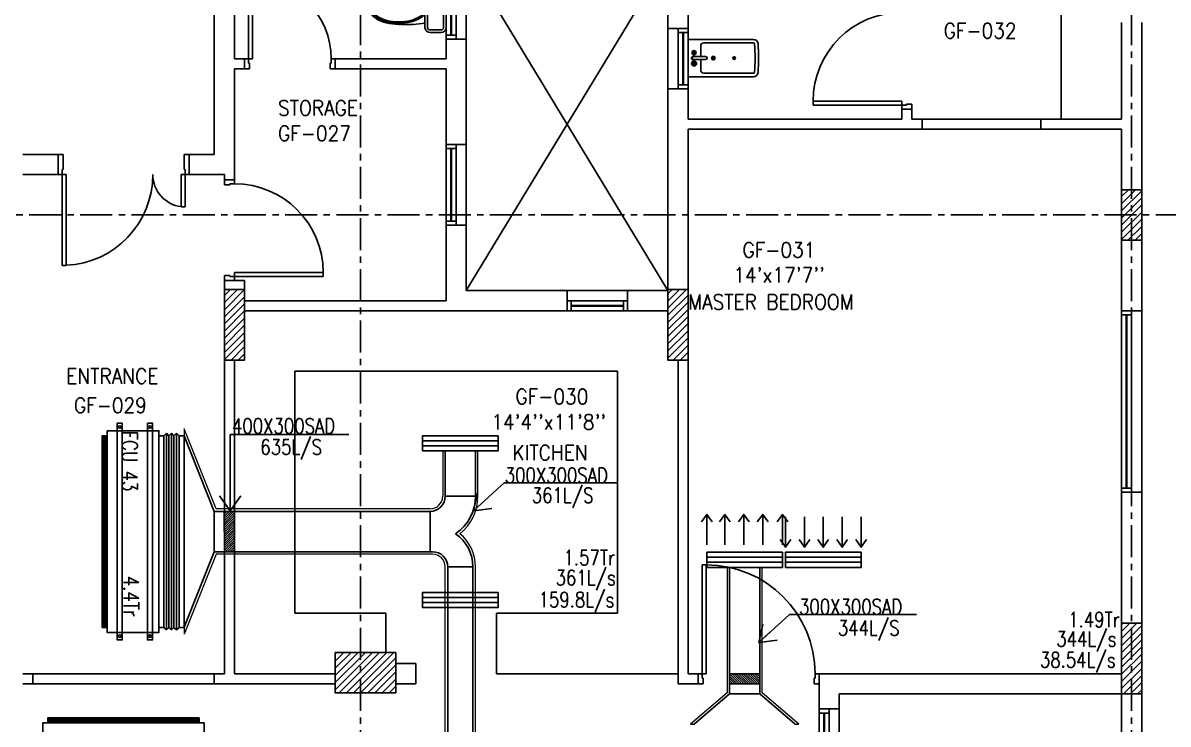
# Model space of a CAD drawing. Header units: millimetres. Extents: x -1288794 to 2153086, y -2701644 to -1335282.
# Drawn here: x 982364 to 993724, y -1500419 to -1493463 of the extents above; entities that cross this region are included whole.
import ezdxf

# ---------------------------------------------------------------- set-up
doc = ezdxf.new("R2010")
doc.units = ezdxf.units.MM
doc.header["$LTSCALE"] = 100
doc.linetypes.add('CENTER', pattern=[50.8, 31.75, -6.35, 6.35, -6.35])
doc.linetypes.add('DASHED2', pattern=[9.525, 6.35, -3.175])
for name, color, linetype in [('A-ANNO-TEXT', 8, 'Continuous'), ('A-DOOR', 4, 'Continuous'), ('A-FLOR-OVHD', 4, 'DASHED2'), ('A-FLOR-PFIX', 8, 'Continuous'), ('A-FLOR-SPCL', 8, 'Continuous'), ('A-GLAZ', 5, 'Continuous'), ('A-GRID', 253, 'CENTER'), ('A-WALL-FULL', 8, 'Continuous'), ('AC-FD', 1, 'Continuous'), ('AC-SAD', 3, 'Continuous'), ('AC-SAD TEXT', 3, 'Continuous'), ('FCU-AC', 160, 'Continuous'), ('RETURN GRILL RIGHT', 1, 'Continuous'), ('S-COL- HACT.', 9, 'Continuous'), ('S-COL.', 8, 'Continuous'), ('SAD RIGHT', 3, 'Continuous'), ('SUPPLY GRILL RIGHT', 3, 'Continuous')]:
    doc.layers.add(name, color=color, linetype=linetype)
doc.layers.add('INSULATION', color=1, linetype='Continuous', lineweight=5)
doc.styles.add('ROMANS', font='romans.shx', dxfattribs={"width": 0.8})
doc.styles.add('SIMPLEX', font='simplex.shx', dxfattribs={"width": 0.8})
doc.dimstyles.new('100 of DIM2', dxfattribs={"dimscale": 0, "dimtxt": 200, "dimasz": 150, "dimexe": 75, "dimexo": 200, "dimgap": 75, "dimtad": 1, "dimdec": 0, "dimrnd": 5, "dimzin": 0, "dimdsep": 46, "dimtxsty": 'ROMANS', "dimblk": 'ARCHTICK', "dimcen": 100, "dimclrd": 94, "dimclre": 94, "dimclrt": 2, "dimadec": 0, "dimazin": 0, "dimtfac": 1, "dimtdec": 0, "dimtofl": 0, "dimtmove": 2, "dimatfit": 3, "dimldrblk": 'OPEN90', "dimfxl": 75, "dimtolj": 1, "dimtzin": 0, "dimarcsym": 0})
pattern_1 = [(45, (2089817.725, -1109556.65), (-35.355339, 35.355339), [])]

# ---------------------------------------------------------------- blocks, each defined once
blk = doc.blocks.new('W-180')
for p, q in [((1800, 100), (0, 100)), ((1800, 0), (0, 0)), ((40, 0), (40, 100)), ((1760, 100), (1760, 0))]:
    blk.add_line(p, q)
at = {"linetype": 'Continuous'}
for p, q in [((1760, 53), (40, 53)), ((1760, 47), (40, 47))]:
    blk.add_line(p, q, dxfattribs=at)
blk = doc.blocks.new('BIDET-1')
for p, q in [((175, 0), (-175, 0)), ((-185, -10), (-185, -649)), ((-39, -59), (-69, -59)), ((-54, -44), (-54, -74)), ((-15, -54), (-15, -174)), ((15, -54), (15, -174)), ((39, -59), (69, -59)), ((54, -44), (54, -74)), ((185, -10), (185, -649)), ((-150, -155), (-150, -649)), ((-15, -125), (-120, -125)), ((120, -125), (15, -125)), ((150, -155), (150, -649)), ((12, -250), (-12, -250)), ((-9, -259), (9, -241)), ((-9, -241), (9, -259)), ((0, -238), (0, -262))]:
    blk.add_line(p, q)
for centre, radius in [((-54, -59), 25), ((-54, -59), 20), ((-54, -59), 15.2), ((-54, -59), 10.2), ((54, -59), 20), ((54, -59), 15.2), ((54, -59), 10.2), ((0, -250), 17.5), ((0, -250), 12.5), ((0, -457), 12.5), ((0, -457), 10)]:
    blk.add_circle(centre, radius)
for centre, radius, start, end in [((-175, -10), 10, 90, 180), ((175, -10), 10, 0, 90), ((0, -54), 20, 318.5904, 221.4096), ((0, -54), 15, 0, 180), ((-120, -155), 30, 90, 180), ((0, -174), 15, 180, 0), ((120, -155), 30, 0, 90), ((-140, -649), 45, 180, 265.2062), ((-140, -649), 10, 180, 265.2062), ((0, 1020), 1685, 265.2062, 274.7938), ((140, -649), 10, 274.7938, 0), ((140, -649), 45, 274.7938, 0), ((0, 1020), 1720, 265.2062, 274.7938)]:
    blk.add_arc(centre, radius, start, end)
blk = doc.blocks.new('D-100-R1')
for p, q in [((-80, 980), (-80, 100)), ((-80, 980), (-40, 980)), ((-40, 980), (-40, 55)), ((-1000, 100), (-1000, 0)), ((-1000, 100), (-960, 100)), ((-960, 100), (-960, 55)), ((-960, 55), (-950, 55)), ((-950, 55), (-950, 0)), ((-80, 100), (0, 100)), ((-50, 55), (-50, 0)), ((-50, 55), (-40, 55)), ((-50, 0), (0, 0)), ((0, 100), (0, 0)), ((-1000, 0), (-950, 0))]:
    blk.add_line(p, q)
at = {"linetype": 'Continuous'}
blk.add_arc((-80, 100), 880, 90, 180, dxfattribs=at)
blk = doc.blocks.new('D-90-R1')
for p, q in [((-80, 880), (-40, 880)), ((-80, 880), (-80, 100)), ((-40, 880), (-40, 55)), ((-900, 100), (-860, 100)), ((-900, 100), (-900, 0)), ((-860, 100), (-860, 55)), ((-860, 55), (-850, 55)), ((-850, 55), (-850, 0)), ((-80, 100), (0, 100)), ((-50, 55), (-40, 55)), ((-50, 55), (-50, 0)), ((-50, 0), (0, 0)), ((0, 100), (0, 0)), ((-900, 0), (-850, 0))]:
    blk.add_line(p, q)
at = {"linetype": 'Continuous'}
blk.add_arc((-80, 100), 780, 90, 180, dxfattribs=at)
blk = doc.blocks.new('W-60')
for p, q in [((600, 100), (0, 100)), ((600, 0), (0, 0)), ((40, 0), (40, 100)), ((560, 100), (560, 0))]:
    blk.add_line(p, q)
at = {"linetype": 'Continuous'}
for p, q in [((560, 53), (40, 53)), ((560, 47), (40, 47))]:
    blk.add_line(p, q, dxfattribs=at)
blk = doc.blocks.new('D-130-R')
for p, q in [((1220, 200), (1220, 1100)), ((1220, 1100), (1260, 1100)), ((1260, 200), (1260, 1100)), ((80, 520), (40, 520)), ((40, 200), (40, 520)), ((80, 200), (80, 520)), ((0, 0), (0, 200)), ((80, 200), (0, 200)), ((40, 150), (40, 200)), ((50, 150), (40, 150)), ((50, 0), (50, 150)), ((1300, 200), (1220, 200)), ((1260, 150), (1250, 150)), ((1250, 0), (1250, 150)), ((1260, 150), (1260, 200)), ((1300, 0), (1300, 200)), ((50, 0), (0, 0)), ((1300, 0), (1250, 0))]:
    blk.add_line(p, q)
for centre, radius, start, end in [((1260, 200), 900, 92.5473, 180), ((40, 200), 320, 0, 82.8192)]:
    blk.add_arc(centre, radius, start, end)
blk = doc.blocks.new('WC-1')
for p, q in [((-210, 0), (210, 0)), ((-260, -160), (-260, -50)), ((-235, -160), (-235, -50)), ((-210, -25), (210, -25)), ((235, -50), (235, -160)), ((260, -50), (260, -160)), ((210, -185), (-210, -185)), ((210, -210), (-210, -210)), ((91, -223), (-91, -223)), ((86, -235), (-86, -235))]:
    blk.add_line(p, q)
for radius in [22.1, 17.1]:
    blk.add_circle((-6, -107), radius)
for centre, radius, start, end in [((-210, -50), 50, 90, 180), ((-210, -50), 25, 90, 180), ((210, -50), 50, 360, 90), ((210, -50), 25, 360, 90), ((-210, -160), 50, 180, 270), ((-210, -160), 25, 180, 270), ((722, -383), 904, 168.9529, 184.0632), ((69, -365), 214, 138.4152, 149.8586), ((-69, -365), 214, 30.1414, 41.5848), ((210, -160), 25, 270, 360), ((210, -160), 50, 270, 360), ((178, -428), 341, 149.8586, 166.4766), ((178, -428), 328, 149.8586, 166.4766), ((69, -365), 201, 139.9943, 149.8586), ((-69, -365), 201, 30.1414, 40.0057), ((-178, -428), 328, 13.5234, 30.1414), ((-178, -428), 341, 13.5234, 30.1414), ((352, -470), 532, 177.5541, 180), ((352, -470), 520, 166.4766, 180), ((352, -470), 507, 166.4766, 180), ((-352, -470), 507, 360, 13.5234), ((-352, -470), 520, 360, 13.5234), ((-352, -470), 532, 360, 2.4459), ((352, -470), 532, 180, 193.5234), ((352, -470), 520, 180, 193.5234), ((352, -470), 507, 180, 193.5234), ((-352, -470), 507, 346.4766, 360), ((-352, -470), 520, 346.4766, 360), ((-352, -470), 532, 346.4766, 360), ((178, -512), 353, 193.5234, 210.1414), ((178, -512), 341, 193.5234, 210.1414), ((178, -512), 328, 193.5234, 210.1414), ((69, -575), 201, 210.1414, 234.4972), ((-69, -575), 201, 305.5028, 329.8586), ((-178, -512), 328, 329.8586, 346.4766), ((-178, -512), 341, 329.8586, 346.4766), ((-178, -512), 353, 329.8586, 346.4766), ((69, -575), 226, 210.1414, 234.4972), ((69, -575), 214, 210.1414, 234.4972), ((0, -672), 108, 234.4972, 270), ((0, -672), 95.9, 234.4972, 270), ((0, -672), 83.4, 234.4972, 270), ((0, -672), 83.4, 270, 305.5028), ((0, -672), 95.9, 270, 305.5028), ((0, -672), 108, 270, 305.5028), ((-69, -575), 214, 305.5028, 329.8586), ((-69, -575), 226, 305.5028, 329.8586)]:
    blk.add_arc(centre, radius, start, end)
at = {"linetype": 'Continuous', "ltscale": 50}
blk.add_arc((-722, -383), 904, 355.9368, 11.0471, dxfattribs=at)
blk = doc.blocks.new('D-120-R1')
for p, q in [((-80, 1180), (-40, 1180)), ((-80, 1180), (-80, 100)), ((-40, 1180), (-40, 55)), ((-1200, 100), (-1160, 100)), ((-1200, 100), (-1200, 0)), ((-1160, 100), (-1160, 55)), ((-1160, 55), (-1150, 55)), ((-1150, 55), (-1150, 0)), ((-80, 100), (0, 100)), ((-50, 55), (-40, 55)), ((-50, 55), (-50, 0)), ((-50, 0), (0, 0)), ((0, 100), (0, 0)), ((-1200, 0), (-1150, 0))]:
    blk.add_line(p, q)
at = {"linetype": 'Continuous'}
blk.add_arc((-80, 100), 1080, 90, 180, dxfattribs=at)
blk = doc.blocks.new('W-120')
for p, q in [((1200, 100), (0, 100)), ((1200, 0), (0, 0)), ((40, 0), (40, 100)), ((1160, 100), (1160, 0))]:
    blk.add_line(p, q)
at = {"linetype": 'Continuous'}
for p, q in [((1160, 53), (40, 53)), ((1160, 47), (40, 47))]:
    blk.add_line(p, q, dxfattribs=at)
blk = doc.blocks.new('W-80')
for p, q in [((800, 100), (0, 100)), ((800, 0), (0, 0)), ((40, 0), (40, 100)), ((760, 100), (760, 0))]:
    blk.add_line(p, q)
at = {"linetype": 'Continuous'}
for p, q in [((760, 53), (40, 53)), ((760, 47), (40, 47))]:
    blk.add_line(p, q, dxfattribs=at)
blk = doc.blocks.new('_ArchTick')
at = {"color": 0, "linetype": 'ByBlock', "const_width": 0.15}
blk.add_lwpolyline([(-0.5, -0.5), (0.5, 0.5)], dxfattribs=at)
blk = doc.blocks.new('fcu 2.5 tr')
h = blk.add_hatch()
h.set_pattern_fill('NET', color=3)
h.paths.add_polyline_path([(83172, -1587743), (81672, -1587743), (81672, -1587793), (83172, -1587793)])
at = {"layer": 'FCU-AC'}
for p, q in [((81672, -1587030), (81647, -1587055)), ((83172, -1587030), (81672, -1587030)), ((83197, -1587055), (83172, -1587030)), ((83197, -1587055), (81647, -1587055)), ((81672, -1587080), (81647, -1587055)), ((81672, -1587080), (81647, -1587105)), ((83197, -1587105), (81647, -1587105)), ((81672, -1587130), (81647, -1587105)), ((81672, -1587130), (81647, -1587155)), ((83197, -1587155), (81647, -1587155)), ((81672, -1587180), (81647, -1587155)), ((83172, -1587080), (81672, -1587080)), ((83172, -1587080), (81672, -1587080)), ((83172, -1587130), (81672, -1587130)), ((83172, -1587130), (81672, -1587130)), ((83197, -1587055), (83172, -1587080)), ((83197, -1587105), (83172, -1587080)), ((83197, -1587105), (83172, -1587130)), ((83197, -1587155), (83172, -1587130)), ((83197, -1587155), (83172, -1587180))]:
    blk.add_line(p, q, dxfattribs=at)
at = {"layer": 'FCU-AC', "color": 1}
for p, q in [((83172, -1586980), (81672, -1586980)), ((81672, -1586980), (81672, -1587030)), ((81672, -1587030), (83172, -1587030)), ((83172, -1587030), (83172, -1586980)), ((83172, -1587180), (81672, -1587180)), ((81672, -1587180), (81672, -1587230)), ((81672, -1587230), (83172, -1587230)), ((83172, -1587230), (83172, -1587180))]:
    blk.add_line(p, q, dxfattribs=at)
at = {"layer": 'FCU-AC'}
blk.add_lwpolyline([(81622, -1587743), (83222, -1587743), (83222, -1587230), (81622, -1587230)], close=True, dxfattribs=at)
at = {"layer": 'FCU-AC', "color": 6}
for points in [[(81547, -1587343), (83297, -1587343), (83297, -1587293), (81547, -1587293)], [(81547, -1587643), (83297, -1587643), (83297, -1587593), (81547, -1587593)]]:
    blk.add_lwpolyline(points, close=True, dxfattribs=at)
at = {"layer": 'FCU-AC', "color": 3}
blk.add_lwpolyline([(81672, -1587793), (83172, -1587793), (83172, -1587743), (81672, -1587743)], close=True, dxfattribs=at)
at = {"layer": 'FCU-AC', "color": 6}
for centre in [(81584, -1587318), (83259, -1587318), (81584, -1587618), (83259, -1587618)]:
    blk.add_circle(centre, 12.5, dxfattribs=at)
blk = doc.blocks.new('fcu 3.5 tr')
at = {"layer": 'FCU-AC'}
h = blk.add_hatch(dxfattribs=at)
h.set_pattern_fill('NET', color=3)
h.paths.add_polyline_path([(100970, -1580238), (99070, -1580238), (99070, -1580288), (100970, -1580288)])
for p, q in [((99045, -1579550), (99070, -1579525)), ((100970, -1579525), (99070, -1579525)), ((100995, -1579550), (100970, -1579525)), ((100995, -1579550), (99045, -1579550)), ((99045, -1579550), (99070, -1579575)), ((99045, -1579600), (99070, -1579575)), ((100995, -1579600), (99045, -1579600)), ((99045, -1579600), (99070, -1579625)), ((99045, -1579650), (99070, -1579625)), ((100995, -1579650), (99045, -1579650)), ((99045, -1579650), (99070, -1579675)), ((100970, -1579575), (99070, -1579575)), ((100970, -1579575), (99070, -1579575)), ((100970, -1579625), (99070, -1579625)), ((100970, -1579625), (99070, -1579625)), ((100995, -1579550), (100970, -1579575)), ((100995, -1579600), (100970, -1579575)), ((100995, -1579600), (100970, -1579625)), ((100995, -1579650), (100970, -1579625)), ((100995, -1579650), (100970, -1579675))]:
    blk.add_line(p, q, dxfattribs=at)
at = {"layer": 'FCU-AC', "color": 1}
for p, q in [((100970, -1579475), (99070, -1579475)), ((99070, -1579475), (99070, -1579525)), ((99070, -1579525), (100970, -1579525)), ((100970, -1579525), (100970, -1579475)), ((100970, -1579675), (99070, -1579675)), ((99070, -1579675), (99070, -1579725)), ((99070, -1579725), (100970, -1579725)), ((100970, -1579725), (100970, -1579675))]:
    blk.add_line(p, q, dxfattribs=at)
at = {"layer": 'FCU-AC'}
blk.add_lwpolyline([(99020, -1580238), (101020, -1580238), (101020, -1579725), (99020, -1579725)], close=True, dxfattribs=at)
at = {"layer": 'FCU-AC', "color": 6}
for points in [[(98945, -1579838), (101095, -1579838), (101095, -1579788), (98945, -1579788)], [(98945, -1580138), (101095, -1580138), (101095, -1580088), (98945, -1580088)]]:
    blk.add_lwpolyline(points, close=True, dxfattribs=at)
at = {"layer": 'FCU-AC', "color": 3}
blk.add_lwpolyline([(99070, -1580288), (100970, -1580288), (100970, -1580238), (99070, -1580238)], close=True, dxfattribs=at)
at = {"layer": 'FCU-AC', "color": 6}
for centre in [(98982, -1579813), (101057, -1579813), (98982, -1580113), (101057, -1580113)]:
    blk.add_circle(centre, 12.5, dxfattribs=at)
blk = doc.blocks.new('grill')
at = {"layer": 'SUPPLY GRILL RIGHT'}
for p, q in [((665706, -1490217), (665656, -1490217)), ((665656, -1490217), (665656, -1490967)), ((665756, -1490217), (665706, -1490217)), ((665706, -1490217), (665706, -1490967))]:
    blk.add_line(p, q, dxfattribs=at)
blk.add_lwpolyline([(665756, -1490967), (665756, -1490217), (665606, -1490217), (665606, -1490967)], close=True, dxfattribs=at)
blk = doc.blocks.new('grillreturn')
at = {"layer": 'RETURN GRILL RIGHT'}
for p, q in [((665656, -1489444), (665656, -1490194)), ((665706, -1489444), (665706, -1490194))]:
    blk.add_line(p, q, dxfattribs=at)
blk.add_lwpolyline([(665756, -1490194), (665756, -1489444), (665606, -1489444), (665606, -1490194)], close=True, dxfattribs=at)
blk = doc.blocks.new('SUPPLY GRILL RIGHT')
at = {"layer": 'SUPPLY GRILL RIGHT'}
for p, q in [((375, 25), (-375, 25)), ((375, -25), (375, 25)), ((375, -25), (-375, -25)), ((375, -75), (375, -25))]:
    blk.add_line(p, q, dxfattribs=at)
blk.add_lwpolyline([(-375, -75), (375, -75), (375, 75), (-375, 75)], close=True, dxfattribs=at)
for points in [[(-375, -450), (-375, -150)], [(-178.5, -450), (-178.5, -150)], [(9, -450), (9, -150)], [(196.5, -450), (196.5, -150)], [(375, -450), (375, -150)]]:
    blk.add_leader(points, dimstyle='100 of DIM2', override={"dimscale": 1, "dimasz": 75, "dimtad": 0, "dimclrd": 0, "dimfxl": 0.2}, dxfattribs=at)
blk = doc.blocks.new('RETURN GRILL RIGHT')
at = {"layer": 'RETURN GRILL RIGHT'}
for p, q in [((375, 25), (-375, 25)), ((375, -25), (-375, -25))]:
    blk.add_line(p, q, dxfattribs=at)
blk.add_lwpolyline([(-375, -75), (375, -75), (375, 75), (-375, 75)], close=True, dxfattribs=at)
for points in [[(-375, -125), (-375, -425)], [(-187.5, -125), (-187.5, -425)], [(0, -125), (0, -425)], [(187.5, -125), (187.5, -425)], [(375, -125), (375, -425)]]:
    blk.add_leader(points, dimstyle='100 of DIM2', override={"dimscale": 1, "dimasz": 75, "dimtad": 0, "dimclrd": 0, "dimfxl": 0.2}, dxfattribs=at)

msp = doc.modelspace()

# ---------------------------------------------------------------- hatches: boundary and pattern name
at = {"layer": 'AC-FD', "linetype": 'ByBlock'}
h = msp.add_hatch(dxfattribs=at)
h.set_pattern_fill('ANSI31', color=256, scale=5, angle=0.24732, style=0)
h.set_pattern_definition([(45.247322, (915552.77, 92843.435), (-11.27367045, 11.1767607), [])])
h.paths.add_polyline_path([(984363.2, -1498708.9), (984463.2, -1498708.4), (984461.9, -1498308.4), (984361.9, -1498308.9)])
h = msp.add_hatch(dxfattribs=at)
h.set_pattern_fill('ANSI31', color=256, scale=5, angle=90, style=0)
h.set_pattern_definition([(135, (-602099.099, -1561958.653), (-11.22532015, -11.22532015), [])])
h.paths.add_polyline_path([(989673.8, -1500018.7), (989673.8, -1499918.7), (989373.8, -1499918.6), (989373.8, -1500018.6)])
at = {"layer": 'S-COL- HACT.', "linetype": 'Continuous', "ltscale": 3}
h = msp.add_hatch(dxfattribs=at)
h.set_pattern_fill('ANSI31', color=256, scale=400, style=0)
h.set_pattern_definition(pattern_1)
h.paths.add_polyline_path([(993262.5, -1495618.6), (993262.5, -1495118.6), (993462.5, -1495118.6), (993462.5, -1495618.6)])
h = msp.add_hatch(dxfattribs=at)
h.set_pattern_fill('ANSI31', color=256, scale=400, style=0)
h.set_pattern_definition(pattern_1)
h.paths.add_polyline_path([(984362.5, -1496807.9), (984362.5, -1496107.9), (984562.5, -1496107.9), (984562.5, -1496807.9)])
h = msp.add_hatch(dxfattribs=at)
h.set_pattern_fill('ANSI31', color=256, scale=400, style=0)
h.set_pattern_definition(pattern_1)
h.paths.add_polyline_path([(988762.5, -1496807.9), (988762.5, -1496107.9), (988962.5, -1496107.9), (988962.5, -1496807.9)])
h = msp.add_hatch(dxfattribs=at)
h.set_pattern_fill('ANSI31', color=256, scale=400, style=0)
h.set_pattern_definition(pattern_1)
h.paths.add_polyline_path([(993262.5, -1500118.6), (993262.5, -1499418.6), (993462.5, -1499418.6), (993462.5, -1500118.6)])
h = msp.add_hatch(dxfattribs=at)
h.set_pattern_fill('ANSI31', color=256, scale=400, style=0)
h.set_pattern_definition([(45, (2089817.725, -1109546.65), (-35.355339, 35.355339), [])])
h.paths.add_polyline_path([(985462.5, -1499708.6), (986062.5, -1499708.6), (986062.5, -1500108.6), (985462.5, -1500108.6)])

# ---------------------------------------------------------------- linework, layer by layer
at = {"layer": 'A-FLOR-OVHD', "linetype": 'Continuous', "ltscale": 3}
for p, q in [((992462.5, -1494418.6), (991283.4, -1494418.6)), ((991283.4, -1494518.6), (992462.5, -1494518.6)), ((984262.5, -1499918.6), (982462.5, -1499918.6)), ((982462.5, -1500018.6), (984262.5, -1500018.6))]:
    msp.add_line(p, q, dxfattribs=at)
at = {"layer": 'A-FLOR-SPCL', "ltscale": 3}
for p, q in [((992662.5, -1494418.6), (992662.5, -1492268.6)), ((988762.5, -1492818.6), (986762.5, -1496118.6)), ((986762.5, -1492818.6), (988762.5, -1496118.6)), ((988262.5, -1496918.6), (985062.5, -1496918.6)), ((985062.5, -1499318.6), (985062.5, -1496918.6)), ((988262.5, -1499318.6), (988262.5, -1496918.6)), ((985962.5, -1499318.6), (985062.5, -1499318.6)), ((985962.5, -1499708.6), (985962.5, -1499318.6)), ((987062.5, -1499918.6), (987062.5, -1499318.6)), ((987062.5, -1499318.6), (988262.5, -1499318.6)), ((987062.5, -1499918.6), (988862.5, -1499918.6)), ((993262.5, -1501618.6), (993262.5, -1500118.6)), ((993462.5, -1501618.6), (993462.5, -1500118.6))]:
    msp.add_line(p, q, dxfattribs=at)
at = {"layer": 'A-GLAZ', "ltscale": 3}
for p, q in [((986762.5, -1493025.5), (986762.5, -1493625.5)), ((988762.5, -1494118.6), (988762.5, -1493518.6)), ((986762.5, -1494668.6), (986762.5, -1495468.6)), ((987762.5, -1496118.6), (988362.5, -1496118.6)), ((993462.5, -1496318.6), (993462.5, -1498118.6)), ((990462.5, -1501468.6), (990462.5, -1500268.6))]:
    msp.add_line(p, q, dxfattribs=at)
at = {"layer": 'A-GRID', "ltscale": 0.1}
for p, q in [((985712.5, -1466442.6), (985712.5, -1514577)), ((993362.5, -1466442.6), (993362.5, -1514577)), ((956009.2, -1495368.6), (999548.8, -1495368.6))]:
    msp.add_line(p, q, dxfattribs=at)
at = {"layer": 'A-WALL-FULL', "ltscale": 3}
for p, q in [((984262.5, -1494768.6), (984262.5, -1491468.6)), ((988962.5, -1493518.6), (988962.5, -1491668.6)), ((984462.5, -1492818.6), (984462.5, -1493818.6)), ((988762.5, -1492818.6), (988762.5, -1493518.6)), ((988962.5, -1493518.6), (988762.5, -1493518.6)), ((993262.5, -1494418.6), (993262.5, -1493460.2)), ((993462.5, -1496318.6), (993462.5, -1493460.2)), ((986562.5, -1493625.5), (986762.5, -1493625.5)), ((986562.5, -1493625.5), (986562.5, -1493818.6)), ((986562.5, -1493625.5), (986762.5, -1493625.5)), ((986762.5, -1493625.5), (986762.5, -1494668.6)), ((984462.5, -1493818.6), (984562.5, -1493818.6)), ((984562.5, -1493918.6), (984562.5, -1493818.6)), ((985462.5, -1493818.6), (986562.5, -1493818.6)), ((985462.5, -1493918.6), (985462.5, -1493818.6)), ((984462.5, -1495018.6), (984462.5, -1493918.6)), ((984462.5, -1493918.6), (984562.5, -1493918.6)), ((985462.5, -1493918.6), (986562.5, -1493918.6)), ((986562.5, -1493918.6), (986562.5, -1494668.6)), ((988762.5, -1496118.6), (988762.5, -1494118.6)), ((988962.5, -1494118.6), (988762.5, -1494118.6)), ((988962.5, -1494418.6), (988962.5, -1494118.6)), ((991183.4, -1494318.6), (991083.4, -1494318.6)), ((991083.4, -1494418.6), (991083.4, -1494318.6)), ((991183.4, -1494418.6), (991183.4, -1494318.6)), ((991083.4, -1494418.6), (988962.5, -1494418.6)), ((991283.4, -1494418.6), (991183.4, -1494418.6)), ((991283.4, -1494518.6), (991283.4, -1494418.6)), ((993262.5, -1494418.6), (992462.5, -1494418.6)), ((992462.5, -1494518.6), (992462.5, -1494418.6)), ((991283.4, -1494518.6), (988962.5, -1494518.6)), ((988962.5, -1499918.6), (988962.5, -1494518.6)), ((993262.5, -1494518.6), (992462.5, -1494518.6)), ((993262.5, -1496318.6), (993262.5, -1494518.6)), ((986562.5, -1494668.6), (986762.5, -1494668.6)), ((982362.5, -1494768.6), (982712.5, -1494768.6)), ((982712.5, -1494968.6), (982712.5, -1494768.6)), ((984012.5, -1494768.6), (984262.5, -1494768.6)), ((984012.5, -1494968.6), (984012.5, -1494768.6)), ((982362.5, -1494968.6), (982712.5, -1494968.6)), ((984012.5, -1494968.6), (984362.5, -1494968.6)), ((984362.5, -1495018.6), (984362.5, -1494968.6)), ((984462.5, -1495018.6), (984362.5, -1495018.6)), ((986562.5, -1495468.6), (986762.5, -1495468.6)), ((986562.5, -1495468.6), (986562.5, -1496218.6)), ((986762.5, -1495468.6), (986762.5, -1496118.6)), ((984362.5, -1499918.6), (984362.5, -1496018.6)), ((984462.5, -1496018.6), (984362.5, -1496018.6)), ((986762.5, -1496118.6), (987762.5, -1496118.6)), ((987762.5, -1496318.6), (987762.5, -1496118.6)), ((988362.5, -1496318.6), (988362.5, -1496118.6)), ((988362.5, -1496118.6), (988762.5, -1496118.6)), ((986562.5, -1496218.6), (984562.5, -1496218.6)), ((986562.5, -1496318.6), (984562.5, -1496318.6)), ((987762.5, -1496318.6), (986562.5, -1496318.6)), ((988362.5, -1496318.6), (988762.5, -1496318.6)), ((993262.5, -1496318.6), (993462.5, -1496318.6)), ((984462.5, -1499918.6), (984462.5, -1496807.9)), ((988862.5, -1496807.9), (988862.5, -1500018.6)), ((993262.5, -1498118.6), (993462.5, -1498118.6)), ((993262.5, -1499918.6), (993262.5, -1498118.6)), ((993462.5, -1500118.6), (993462.5, -1498118.6)), ((982362.5, -1499918.6), (982462.5, -1499918.6)), ((982362.5, -1500018.6), (982462.5, -1500018.6)), ((982462.5, -1499918.6), (982462.5, -1500018.6)), ((984262.5, -1500018.6), (984262.5, -1499918.6)), ((984262.5, -1499918.6), (984362.5, -1499918.6)), ((984262.5, -1500018.6), (985462.5, -1500018.6)), ((984462.5, -1499918.6), (985462.5, -1499918.6)), ((988862.5, -1500018.6), (989062.5, -1500018.6)), ((988962.5, -1499918.6), (989062.5, -1499918.6)), ((989062.5, -1500018.6), (989062.5, -1499918.6)), ((989062.5, -1499918.6), (989062.5, -1499918.6)), ((990262.5, -1500268.6), (990262.5, -1499918.6)), ((990262.5, -1499918.6), (993262.5, -1499918.6)), ((990462.5, -1500118.6), (993462.5, -1500118.6)), ((990462.5, -1500268.6), (990462.5, -1500118.6)), ((990462.5, -1500268.6), (990262.5, -1500268.6))]:
    msp.add_line(p, q, dxfattribs=at)
at = {"layer": 'A-WALL-FULL', "linetype": 'Continuous', "ltscale": 3}
for p, q in [((984362.5, -1496018.6), (984562.5, -1496018.6)), ((984562.5, -1496218.6), (984562.5, -1496018.6)), ((984562.5, -1496807.9), (984562.5, -1496318.6)), ((988762.5, -1496318.6), (988762.5, -1496807.9)), ((984462.5, -1496807.9), (984562.5, -1496807.9)), ((988762.5, -1496807.9), (988862.5, -1496807.9)), ((986062.5, -1499708.6), (985462.5, -1499708.6)), ((985462.5, -1499708.6), (985462.5, -1499918.6)), ((986062.5, -1499818.6), (986062.5, -1499708.6)), ((986062.5, -1499818.6), (986262.5, -1499818.6)), ((986262.5, -1499818.6), (986262.5, -1500018.6)), ((985462.5, -1500018.6), (985462.5, -1500108.6)), ((986262.5, -1500018.6), (986062.5, -1500018.6)), ((986062.5, -1500108.6), (986062.5, -1500018.6)), ((985462.5, -1500108.6), (986062.5, -1500108.6))]:
    msp.add_line(p, q, dxfattribs=at)
at = {"layer": 'AC-FD', "linetype": 'ByBlock'}
for points in [[(984361.9, -1498308.9), (984461.9, -1498308.4), (984463.2, -1498708.4), (984363.2, -1498708.9)], [(989373.8, -1500018.6), (989373.8, -1499918.6), (989673.8, -1499918.7), (989673.8, -1500018.7)]]:
    msp.add_lwpolyline(points, close=True, dxfattribs=at)
at = {"layer": 'AC-SAD'}
for p, q in [((984262.5, -1498308.6), (983962.5, -1497558.6)), ((986553, -1497708.6), (986553, -1498158.6)), ((986853, -1498158.6), (986853, -1497708.6)), ((986553, -1498158.6), (986853, -1498158.6)), ((984262.5, -1498708.6), (984262.5, -1498308.6)), ((986403, -1498308.6), (984262.5, -1498308.6)), ((986403, -1498308.6), (986403, -1498708.6)), ((984262.5, -1498708.6), (983962.5, -1499458.6)), ((986428, -1498708.6), (984262.5, -1498708.6)), ((986578, -1498858.6), (986828, -1498858.6)), ((986578, -1502418.6), (986578, -1498858.6)), ((986828, -1502418.6), (986828, -1498858.6)), ((989373.8, -1498863.9), (989373.8, -1500118.6)), ((989673.8, -1500118.6), (989673.8, -1498863.9)), ((989373.8, -1500118.6), (989023.8, -1500418.6)), ((989673.8, -1500118.6), (989373.8, -1500118.6)), ((990023.8, -1500418.6), (989673.8, -1500118.6))]:
    msp.add_line(p, q, dxfattribs=at)
for centre, radius, start, end in [((986403, -1498158.6), 150, 270, 0), ((986403, -1498158.6), 450, 304.29936, 0), ((986428, -1498858.6), 400, 0, 55.14815), ((986428, -1498858.6), 150, 0, 90)]:
    msp.add_arc(centre, radius, start, end, dxfattribs=at)
at = {"layer": 'INSULATION'}
for p, q in [((983962.5, -1497491.3), (983962.5, -1497558.6)), ((984279.5, -1498283.6), (983962.5, -1497491.3)), ((986528, -1497708.6), (986528, -1498158.6)), ((986878, -1498158.6), (986878, -1497708.6)), ((986403, -1498283.6), (984279.5, -1498283.6)), ((984279.5, -1498733.6), (983962.5, -1499525.9)), ((986428, -1498733.6), (984279.5, -1498733.6)), ((986553, -1502418.6), (986553, -1498858.6)), ((986853, -1502418.6), (986853, -1498858.6)), ((989348.8, -1498863.9), (989348.8, -1500107.1)), ((989698.8, -1500107.1), (989698.8, -1498863.9)), ((983962.5, -1499458.6), (983962.5, -1499525.9)), ((989348.8, -1500107.1), (988985.4, -1500418.6)), ((990062.2, -1500418.6), (989698.8, -1500107.1)), ((988985.4, -1500418.6), (989023.8, -1500418.6)), ((990023.8, -1500418.6), (990062.2, -1500418.6))]:
    msp.add_line(p, q, dxfattribs=at)
for centre, radius, start, end in [((986403, -1498158.6), 125, 270, 0), ((986403, -1498158.6), 475, 308.44115, 0), ((986428, -1498858.6), 425, 0, 50.50363), ((986428, -1498858.6), 125, 0, 90)]:
    msp.add_arc(centre, radius, start, end, dxfattribs=at)
at = {"layer": 'S-COL.', "linetype": 'Continuous', "ltscale": 3}
for points in [[(993262.5, -1495618.6), (993262.5, -1495118.6), (993462.5, -1495118.6), (993462.5, -1495618.6)], [(993262.5, -1495618.6), (993262.5, -1495118.6), (993462.5, -1495118.6), (993462.5, -1495618.6)], [(993262.5, -1495618.6), (993262.5, -1495118.6), (993462.5, -1495118.6), (993462.5, -1495618.6)], [(984362.5, -1496807.9), (984362.5, -1496107.9), (984562.5, -1496107.9), (984562.5, -1496807.9)], [(984362.5, -1496807.9), (984362.5, -1496107.9), (984562.5, -1496107.9), (984562.5, -1496807.9)], [(984362.5, -1496807.9), (984362.5, -1496107.9), (984562.5, -1496107.9), (984562.5, -1496807.9)], [(988762.5, -1496807.9), (988762.5, -1496107.9), (988962.5, -1496107.9), (988962.5, -1496807.9)], [(988762.5, -1496807.9), (988762.5, -1496107.9), (988962.5, -1496107.9), (988962.5, -1496807.9)], [(988762.5, -1496807.9), (988762.5, -1496107.9), (988962.5, -1496107.9), (988962.5, -1496807.9)], [(993262.5, -1500118.6), (993262.5, -1499418.6), (993462.5, -1499418.6), (993462.5, -1500118.6)], [(993262.5, -1500118.6), (993262.5, -1499418.6), (993462.5, -1499418.6), (993462.5, -1500118.6)], [(993262.5, -1500118.6), (993262.5, -1499418.6), (993462.5, -1499418.6), (993462.5, -1500118.6)], [(985462.5, -1499708.6), (986062.5, -1499708.6), (986062.5, -1500108.6), (985462.5, -1500108.6)], [(985462.5, -1499708.6), (986062.5, -1499708.6), (986062.5, -1500108.6), (985462.5, -1500108.6)], [(985462.5, -1499708.6), (986062.5, -1499708.6), (986062.5, -1500108.6), (985462.5, -1500108.6)]]:
    msp.add_lwpolyline(points, close=True, dxfattribs=at)

# ---------------------------------------------------------------- block references
at = {"layer": 'A-DOOR', "ltscale": 3, "xscale": -1}
for name, p in [('D-90-R1', (984562.5, -1493918.6)), ('D-120-R1', (989062.5, -1500018.6))]:
    msp.add_blockref(name, p, dxfattribs=at)
at = {"layer": 'A-DOOR', "ltscale": 3, "xscale": -1, "rotation": 90}
msp.add_blockref('D-100-R1', (991183.4, -1494318.6), dxfattribs=at)
at = {"layer": 'A-DOOR', "ltscale": 3}
for name, p, rotation in [('D-130-R', (984012.5, -1494768.6), 180), ('D-100-R1', (984362.5, -1496018.6), 270)]:
    msp.add_blockref(name, p, dxfattribs=dict(at, rotation=rotation))
at = {"layer": 'A-FLOR-PFIX', "ltscale": 3, "xscale": -1, "rotation": 270}
msp.add_blockref('WC-1', (986562.5, -1493297.8), dxfattribs=at)
at = {"layer": 'A-FLOR-PFIX', "ltscale": 3, "rotation": 90}
msp.add_blockref('BIDET-1', (988962.5, -1493812.3), dxfattribs=at)
at = {"layer": 'A-GLAZ', "ltscale": 3, "xscale": -1}
for name, p, rotation in [('W-60', (986562.5, -1493625.5), 270), ('W-60', (988962.5, -1493518.6), 90), ('W-80', (986662.5, -1494668.6), 90), ('W-180', (993262.5, -1498118.6), 270), ('W-120', (990262.5, -1501468.6), 270)]:
    msp.add_blockref(name, p, dxfattribs=dict(at, rotation=rotation))
msp.add_blockref('W-60', (988362.5, -1496318.6), dxfattribs=at)
at = {"layer": 'FCU-AC', "color": 3}
for name, p, rotation in [('fcu 3.5 tr', (2563437.6, -1398489.1), 270), ('fcu 2.5 tr', (1065784.1, -3088148.7), 180)]:
    msp.add_blockref(name, p, dxfattribs=dict(at, rotation=rotation))
at = {"layer": 'RETURN GRILL RIGHT'}
for name, p, rotation in [('RETURN GRILL RIGHT', (990303.8, -1498788.9), 180), ('grillreturn', (-503115.6, -2164868.4), 90)]:
    msp.add_blockref(name, p, dxfattribs=dict(at, rotation=rotation))
at = {"layer": 'SAD RIGHT', "rotation": 90}
msp.add_blockref('grill', (-503888.7, -2163314.9), dxfattribs=at)
at = {"layer": 'SUPPLY GRILL RIGHT', "rotation": 180}
msp.add_blockref('SUPPLY GRILL RIGHT', (989523.8, -1498788.9), dxfattribs=at)

# ---------------------------------------------------------------- texts
at = {"layer": 'A-ANNO-TEXT', "style": 'ROMANS', "width": 0.9}
for s, p in [('GF-032', (991498.6, -1493616.4)), ('STORAGE', (984894.9, -1494382.5)), ('GF-027', (984894.9, -1494634.1)), ('GF-031', (989502.4, -1495790.2)), ("14'x17'7''", (989411.5, -1496037.9)), ('MASTER BEDROOM', (988962.5, -1496306.1)), ('ENTRANCE', (982794.3, -1497042.2)), ('GF-029', (982870, -1497332)), ('GF-030', (987249.8, -1497244.4)), ("14'4''x11'8''", (987010.6, -1497497.2)), ('KITCHEN', (987219.9, -1497800.6))]:
    msp.add_text(s, height=150, dxfattribs=at).set_placement(p)
at = {"layer": 'AC-SAD TEXT', "style": 'SIMPLEX', "width": 0.8}
for s, p in [('400X300SAD', (984438.4, -1497535.9)), ('635L/S', (984719.3, -1497745.3)), ('300X300SAD', (987143.7, -1498025.9)), ('361L/S', (987412.1, -1498223.5)), ('1.57Tr', (987727.3, -1498842.5)), ('361L/s', (987648.3, -1499041.6)), ('159.8L/s', (987479.7, -1499259.3)), ('300X300SAD', (990063.3, -1499330.3)), ('1.49Tr', (992733.8, -1499456.8)), ('344L/S', (990448.4, -1499539.7)), ('344L/s', (992615.8, -1499649)), ('38.54L/s', (992453.1, -1499856.6))]:
    msp.add_text(s, height=150, dxfattribs=at).set_placement(p)
for s, p in [('FCU 43', (983349.5, -1497508.6)), ('4.4Tr', (983363, -1498947.8))]:
    msp.add_text(s, height=150, rotation=270, dxfattribs=at).set_placement(p)

# ---------------------------------------------------------------- leaders
at = {"layer": 'AC-SAD TEXT'}
for points in [[(984420.3, -1498303.1), (984420.3, -1497547.2), (985597.6, -1497547.2)], [(986832.9, -1498304.5), (987138, -1498025.9), (988268, -1498025.9)], [(989663.3, -1499608.8), (989968.5, -1499330.3), (991229.1, -1499330.3)]]:
    msp.add_leader(points, dimstyle='100 of DIM2', override={"dimscale": 1, "dimtad": 0, "dimfxl": 0.2}, dxfattribs=at)

doc.saveas('drawing.dxf')
